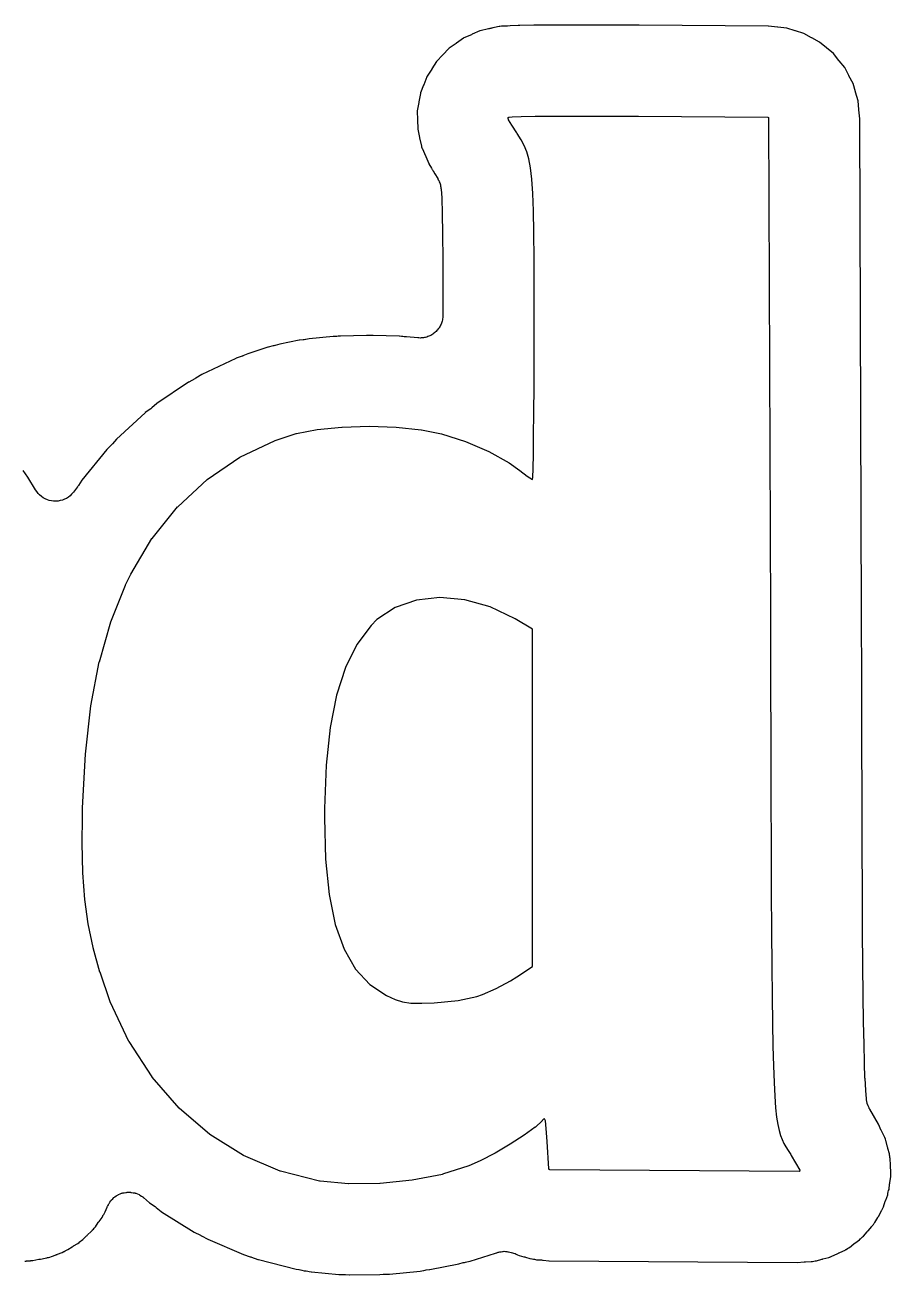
# Model space of a CAD drawing. Extents: x 102 to 177, y -151 to -48.
# Drawn here: x 136.64 to 141.47, y -128.22 to -121.25 of the extents above; entities that cross this region are included whole.
import ezdxf

# ---------------------------------------------------------------- set-up
doc = ezdxf.new("R2010")
doc.units = 0
doc.layers.add('BLACK', color=7, linetype='CONTINUOUS')

msp = doc.modelspace()

# ---------------------------------------------------------------- linework, layer by layer
at = {"layer": 'BLACK', "linetype": 'CONTINUOUS'}
for p, q in [((139.174, -121.28), (139.131, -121.299)), ((139.177, -121.279), (139.174, -121.28)), ((139.174, -121.28), (139.174, -121.28)), ((139.223, -121.269), (139.177, -121.279)), ((139.224, -121.269), (139.223, -121.269)), ((139.223, -121.269), (139.223, -121.269)), ((139.226, -121.268), (139.224, -121.269)), ((139.23, -121.267), (139.226, -121.268)), ((139.235, -121.266), (139.23, -121.267)), ((139.239, -121.265), (139.235, -121.266)), ((139.241, -121.264), (139.239, -121.265)), ((139.242, -121.264), (139.241, -121.264)), ((139.246, -121.263), (139.242, -121.264)), ((139.248, -121.263), (139.246, -121.263)), ((139.272, -121.257), (139.248, -121.263)), ((139.282, -121.256), (139.272, -121.257)), ((139.272, -121.257), (139.272, -121.257)), ((139.284, -121.256), (139.282, -121.256)), ((139.285, -121.256), (139.284, -121.256)), ((139.296, -121.254), (139.285, -121.256)), ((139.298, -121.254), (139.296, -121.254)), ((139.313, -121.254), (139.298, -121.254)), ((139.32, -121.253), (139.313, -121.254)), ((139.327, -121.253), (139.32, -121.253)), ((139.329, -121.253), (139.327, -121.253)), ((139.344, -121.251), (139.329, -121.253)), ((139.388, -121.25), (139.344, -121.251)), ((139.396, -121.249), (139.388, -121.25)), ((139.397, -121.249), (139.396, -121.249)), ((139.396, -121.249), (139.396, -121.249)), ((139.475, -121.248), (139.397, -121.249)), ((139.479, -121.248), (139.475, -121.248)), ((139.582, -121.247), (139.479, -121.248)), ((139.479, -121.248), (139.479, -121.248)), ((139.584, -121.247), (139.582, -121.247)), ((139.585, -121.247), (139.584, -121.247)), ((139.708, -121.247), (139.585, -121.247)), ((139.585, -121.247), (139.585, -121.247)), ((139.71, -121.247), (139.708, -121.247)), ((139.711, -121.247), (139.71, -121.247)), ((139.852, -121.247), (139.711, -121.247)), ((139.711, -121.247), (139.711, -121.247)), ((139.853, -121.247), (139.852, -121.247)), ((139.854, -121.247), (139.853, -121.247)), ((139.853, -121.247), (139.853, -121.247)), ((140.008, -121.248), (139.854, -121.247)), ((140.009, -121.248), (140.008, -121.248)), ((140.008, -121.248), (140.008, -121.248)), ((140.008, -121.248), (140.008, -121.248)), ((140.061, -121.248), (140.009, -121.248)), ((140.062, -121.248), (140.061, -121.248)), ((140.061, -121.248), (140.061, -121.248)), ((140.782, -121.253), (140.062, -121.248)), ((140.784, -121.253), (140.782, -121.253)), ((140.834, -121.259), (140.784, -121.253)), ((140.835, -121.259), (140.834, -121.259)), ((140.836, -121.259), (140.835, -121.259)), ((140.835, -121.259), (140.835, -121.259)), ((140.885, -121.264), (140.836, -121.259)), ((140.932, -121.279), (140.885, -121.264)), ((140.934, -121.28), (140.932, -121.279)), ((140.932, -121.279), (140.932, -121.279)), ((140.932, -121.279), (140.932, -121.279)), ((140.981, -121.294), (140.934, -121.28)), ((141.023, -121.318), (140.981, -121.294)), ((139.042, -121.35), (139.003, -121.377)), ((139.043, -121.35), (139.042, -121.35)), ((139.044, -121.348), (139.043, -121.349)), ((139.043, -121.349), (139.043, -121.35)), ((139.083, -121.32), (139.044, -121.348)), ((139.085, -121.319), (139.083, -121.32)), ((139.083, -121.32), (139.083, -121.32)), ((139.128, -121.301), (139.085, -121.319)), ((139.129, -121.3), (139.128, -121.301)), ((139.13, -121.3), (139.129, -121.3)), ((139.131, -121.299), (139.13, -121.3)), ((141.024, -121.318), (141.023, -121.318)), ((141.025, -121.319), (141.024, -121.318)), ((141.024, -121.318), (141.024, -121.318)), ((141.068, -121.342), (141.025, -121.319)), ((141.106, -121.374), (141.068, -121.342)), ((138.967, -121.415), (138.934, -121.449)), ((138.968, -121.414), (138.967, -121.415)), ((138.967, -121.415), (138.967, -121.415)), ((138.969, -121.413), (138.968, -121.414)), ((139.001, -121.378), (138.969, -121.413)), ((139.003, -121.377), (139.001, -121.378)), ((139.001, -121.378), (139.001, -121.378)), ((141.107, -121.375), (141.106, -121.374)), ((141.106, -121.374), (141.106, -121.374)), ((141.106, -121.374), (141.106, -121.374)), ((141.145, -121.406), (141.107, -121.375)), ((141.176, -121.445), (141.145, -121.406)), ((138.906, -121.494), (138.88, -121.533)), ((138.907, -121.491), (138.906, -121.493)), ((138.906, -121.493), (138.906, -121.493)), ((138.906, -121.493), (138.906, -121.494)), ((138.932, -121.451), (138.907, -121.491)), ((138.934, -121.449), (138.932, -121.451)), ((138.932, -121.451), (138.932, -121.451)), ((141.177, -121.446), (141.176, -121.445)), ((141.176, -121.445), (141.176, -121.445)), ((141.176, -121.445), (141.176, -121.445)), ((141.208, -121.484), (141.177, -121.446)), ((141.231, -121.528), (141.208, -121.484)), ((138.879, -121.536), (138.862, -121.58)), ((138.88, -121.533), (138.879, -121.535)), ((138.879, -121.535), (138.879, -121.536)), ((141.231, -121.53), (141.231, -121.528)), ((141.231, -121.528), (141.231, -121.528)), ((141.231, -121.528), (141.231, -121.528)), ((141.255, -121.573), (141.231, -121.53)), ((141.268, -121.62), (141.255, -121.573)), ((138.843, -121.629), (138.835, -121.676)), ((138.844, -121.626), (138.843, -121.629)), ((138.843, -121.629), (138.843, -121.629)), ((138.861, -121.583), (138.844, -121.626)), ((138.862, -121.582), (138.861, -121.582)), ((138.861, -121.582), (138.861, -121.583)), ((138.862, -121.58), (138.862, -121.582)), ((141.269, -121.622), (141.268, -121.62)), ((141.268, -121.62), (141.268, -121.62)), ((141.268, -121.62), (141.268, -121.62)), ((141.283, -121.669), (141.269, -121.622)), ((138.835, -121.679), (138.826, -121.725)), ((138.835, -121.676), (138.835, -121.678)), ((138.835, -121.678), (138.835, -121.678)), ((138.835, -121.678), (138.835, -121.679)), ((141.287, -121.718), (141.283, -121.669)), ((138.826, -121.725), (138.826, -121.727)), ((138.826, -121.727), (138.826, -121.728)), ((138.826, -121.728), (138.827, -121.775)), ((138.827, -121.775), (138.827, -121.777)), ((138.827, -121.777), (138.827, -121.777)), ((138.827, -121.777), (138.827, -121.778)), ((138.827, -121.778), (138.828, -121.825)), ((139.332, -121.765), (139.333, -121.764)), ((139.332, -121.766), (139.332, -121.765)), ((139.332, -121.765), (139.332, -121.765)), ((139.332, -121.765), (139.332, -121.765)), ((139.332, -121.765), (139.332, -121.765)), ((139.332, -121.767), (139.332, -121.766)), ((139.332, -121.766), (139.332, -121.766)), ((139.332, -121.766), (139.332, -121.766)), ((139.332, -121.766), (139.332, -121.766)), ((139.332, -121.766), (139.332, -121.766)), ((139.332, -121.768), (139.332, -121.767)), ((139.332, -121.767), (139.332, -121.767)), ((139.332, -121.767), (139.332, -121.767)), ((139.332, -121.767), (139.332, -121.767)), ((139.335, -121.774), (139.332, -121.768)), ((139.332, -121.768), (139.332, -121.768)), ((139.332, -121.768), (139.332, -121.768)), ((139.333, -121.764), (139.333, -121.763)), ((139.333, -121.763), (139.333, -121.763)), ((139.333, -121.763), (139.333, -121.763)), ((139.333, -121.763), (139.333, -121.763)), ((139.333, -121.763), (139.334, -121.763)), ((139.333, -121.764), (139.333, -121.764)), ((139.333, -121.764), (139.333, -121.764)), ((139.333, -121.764), (139.333, -121.764)), ((139.334, -121.763), (139.334, -121.762)), ((139.334, -121.762), (139.334, -121.762)), ((139.334, -121.762), (139.334, -121.762)), ((139.334, -121.762), (139.334, -121.762)), ((139.334, -121.762), (139.335, -121.762)), ((139.335, -121.762), (139.335, -121.761)), ((139.335, -121.761), (139.336, -121.761)), ((139.335, -121.762), (139.335, -121.762)), ((139.335, -121.762), (139.335, -121.762)), ((139.335, -121.775), (139.335, -121.774)), ((139.335, -121.774), (139.335, -121.774)), ((139.352, -121.805), (139.335, -121.775)), ((139.335, -121.775), (139.335, -121.775)), ((139.336, -121.761), (139.336, -121.761)), ((139.336, -121.761), (139.336, -121.761)), ((139.336, -121.761), (139.336, -121.761)), ((139.336, -121.761), (139.336, -121.761)), ((139.336, -121.761), (139.337, -121.761)), ((139.337, -121.761), (139.354, -121.759)), ((139.337, -121.761), (139.337, -121.761)), ((139.354, -121.759), (139.404, -121.757)), ((139.354, -121.759), (139.354, -121.759)), ((139.354, -121.759), (139.354, -121.759)), ((139.404, -121.757), (139.483, -121.756)), ((139.404, -121.757), (139.404, -121.757)), ((139.404, -121.757), (139.404, -121.757)), ((139.404, -121.757), (139.404, -121.757)), ((139.483, -121.756), (139.586, -121.755)), ((139.483, -121.756), (139.483, -121.756)), ((139.483, -121.756), (139.483, -121.756)), ((139.586, -121.755), (139.586, -121.755)), ((139.586, -121.755), (139.71, -121.755)), ((139.71, -121.755), (139.71, -121.755)), ((139.71, -121.755), (139.852, -121.755)), ((139.852, -121.755), (139.852, -121.755)), ((139.852, -121.755), (140.006, -121.756)), ((140.006, -121.756), (140.006, -121.756)), ((140.006, -121.756), (140.058, -121.756)), ((140.058, -121.756), (140.058, -121.756)), ((140.058, -121.756), (140.78, -121.761)), ((140.78, -121.761), (140.78, -121.761)), ((140.78, -121.761), (140.78, -121.761)), ((140.78, -121.761), (140.78, -121.761)), ((140.78, -121.761), (140.781, -121.761)), ((140.781, -121.761), (140.781, -121.761)), ((140.781, -121.761), (140.781, -121.761)), ((140.781, -121.761), (140.781, -121.761)), ((140.781, -121.761), (140.781, -121.761)), ((140.781, -121.761), (140.782, -121.761)), ((140.782, -121.761), (140.782, -121.761)), ((140.782, -121.761), (140.782, -121.762)), ((140.782, -121.762), (140.782, -121.762)), ((140.782, -121.762), (140.782, -121.762)), ((140.782, -121.762), (140.783, -121.762)), ((140.783, -121.762), (140.783, -121.762)), ((140.783, -121.762), (140.783, -121.762)), ((140.783, -121.762), (140.783, -121.762)), ((140.783, -121.762), (140.783, -121.763)), ((140.783, -121.763), (140.784, -121.763)), ((140.784, -121.763), (140.784, -121.763)), ((140.784, -121.763), (140.784, -121.763)), ((140.784, -121.763), (140.784, -121.763)), ((140.784, -121.763), (140.784, -121.764)), ((140.784, -121.764), (140.784, -121.764)), ((140.784, -121.764), (140.784, -121.764)), ((140.784, -121.764), (140.784, -121.764)), ((140.784, -121.764), (140.784, -121.765)), ((140.784, -121.765), (140.784, -121.765)), ((140.784, -121.765), (140.784, -121.765)), ((140.784, -121.765), (140.784, -121.765)), ((140.784, -121.765), (140.784, -121.766)), ((140.784, -121.766), (140.794, -124.533)), ((141.287, -121.72), (141.287, -121.718)), ((141.287, -121.718), (141.287, -121.718)), ((141.287, -121.718), (141.287, -121.718)), ((141.293, -121.77), (141.287, -121.72)), ((141.302, -124.531), (141.293, -121.77)), ((138.828, -121.825), (138.828, -121.827)), ((138.828, -121.827), (138.828, -121.828)), ((138.828, -121.828), (138.839, -121.874)), ((139.38, -121.849), (139.352, -121.805)), ((139.352, -121.805), (139.352, -121.805)), ((139.352, -121.805), (139.352, -121.805)), ((139.352, -121.805), (139.352, -121.805)), ((139.382, -121.853), (139.38, -121.849)), ((139.38, -121.849), (139.38, -121.849)), ((139.38, -121.849), (139.38, -121.849)), ((139.38, -121.849), (139.38, -121.849)), ((139.404, -121.887), (139.382, -121.853)), ((138.839, -121.874), (138.839, -121.876)), ((138.839, -121.876), (138.839, -121.876)), ((138.839, -121.876), (138.839, -121.877)), ((138.839, -121.877), (138.849, -121.923)), ((139.421, -121.919), (139.404, -121.887)), ((139.436, -121.954), (139.421, -121.919)), ((138.849, -121.923), (138.85, -121.926)), ((138.85, -121.926), (138.853, -121.936)), ((138.853, -121.936), (138.853, -121.936)), ((138.853, -121.936), (138.854, -121.937)), ((138.854, -121.937), (138.854, -121.937)), ((138.854, -121.937), (138.872, -121.976)), ((138.872, -121.976), (138.873, -121.978)), ((138.873, -121.978), (138.873, -121.98)), ((138.873, -121.98), (138.874, -121.981)), ((138.874, -121.981), (138.89, -122.02)), ((139.448, -121.994), (139.436, -121.954)), ((138.89, -122.02), (138.891, -122.022)), ((138.891, -122.022), (138.905, -122.046)), ((138.905, -122.046), (138.909, -122.052)), ((138.909, -122.052), (138.91, -122.054)), ((138.91, -122.054), (138.914, -122.062)), ((138.914, -122.062), (138.919, -122.069)), ((139.457, -122.044), (139.448, -121.994)), ((139.464, -122.107), (139.457, -122.044)), ((138.919, -122.069), (138.922, -122.076)), ((138.922, -122.076), (138.923, -122.077)), ((138.923, -122.077), (138.94, -122.103)), ((138.94, -122.103), (138.94, -122.105)), ((138.94, -122.105), (138.943, -122.11)), ((138.943, -122.11), (138.946, -122.115)), ((138.946, -122.115), (138.948, -122.121)), ((138.948, -122.121), (138.951, -122.127)), ((138.951, -122.127), (138.953, -122.133)), ((139.47, -122.186), (139.464, -122.107)), ((138.953, -122.133), (138.955, -122.138)), ((138.955, -122.138), (138.956, -122.145)), ((138.956, -122.145), (138.958, -122.151)), ((138.958, -122.151), (138.958, -122.157)), ((138.958, -122.157), (138.959, -122.163)), ((138.959, -122.163), (138.962, -122.21)), ((139.473, -122.284), (139.47, -122.186)), ((138.962, -122.21), (138.962, -122.212)), ((138.962, -122.212), (138.962, -122.213)), ((138.962, -122.213), (138.962, -122.214)), ((138.962, -122.214), (138.965, -122.297)), ((138.965, -122.297), (138.965, -122.299)), ((138.965, -122.299), (138.965, -122.299)), ((138.965, -122.299), (138.965, -122.299)), ((138.965, -122.299), (138.967, -122.411)), ((139.475, -122.405), (139.473, -122.284)), ((139.477, -122.552), (139.475, -122.405)), ((139.475, -122.405), (139.475, -122.405)), ((138.967, -122.411), (138.967, -122.413)), ((138.967, -122.413), (138.967, -122.413)), ((138.967, -122.413), (138.969, -122.555)), ((138.969, -122.555), (138.969, -122.556)), ((138.969, -122.556), (138.969, -122.556)), ((138.969, -122.556), (138.969, -122.73)), ((139.477, -122.729), (139.477, -122.552)), ((139.477, -122.552), (139.477, -122.552)), ((138.969, -122.73), (138.969, -122.73)), ((138.969, -122.73), (138.969, -122.73)), ((138.969, -122.73), (138.969, -122.866)), ((139.477, -122.939), (139.477, -122.729)), ((139.477, -122.729), (139.477, -122.729)), ((138.965, -122.898), (138.963, -122.904)), ((138.966, -122.892), (138.965, -122.898)), ((138.967, -122.886), (138.966, -122.892)), ((138.969, -122.879), (138.967, -122.886)), ((138.969, -122.866), (138.969, -122.867)), ((138.969, -122.867), (138.969, -122.873)), ((138.969, -122.873), (138.969, -122.879)), ((138.917, -122.968), (138.912, -122.972)), ((138.922, -122.964), (138.917, -122.968)), ((138.926, -122.96), (138.922, -122.964)), ((138.931, -122.956), (138.926, -122.96)), ((138.935, -122.951), (138.931, -122.956)), ((138.94, -122.947), (138.935, -122.951)), ((138.943, -122.942), (138.94, -122.947)), ((138.947, -122.937), (138.943, -122.942)), ((138.95, -122.932), (138.947, -122.937)), ((138.954, -122.926), (138.95, -122.932)), ((138.956, -122.921), (138.954, -122.926)), ((138.959, -122.916), (138.956, -122.921)), ((138.961, -122.909), (138.959, -122.916)), ((138.963, -122.904), (138.961, -122.909)), ((139.477, -123.103), (139.477, -122.939)), ((139.477, -122.939), (139.477, -122.939)), ((138.022, -123.037), (137.995, -123.043)), ((138.026, -123.036), (138.022, -123.037)), ((138.031, -123.035), (138.026, -123.036)), ((138.033, -123.035), (138.031, -123.035)), ((138.059, -123.027), (138.033, -123.035)), ((138.168, -123.005), (138.059, -123.027)), ((138.17, -123.005), (138.168, -123.005)), ((138.19, -123.003), (138.17, -123.005)), ((138.196, -123.002), (138.19, -123.003)), ((138.203, -123.001), (138.196, -123.002)), ((138.204, -123.001), (138.203, -123.001)), ((138.224, -122.997), (138.204, -123.001)), ((138.357, -122.984), (138.224, -122.997)), ((138.359, -122.984), (138.357, -122.984)), ((138.369, -122.984), (138.359, -122.984)), ((138.377, -122.984), (138.369, -122.984)), ((138.385, -122.983), (138.377, -122.984)), ((138.387, -122.983), (138.385, -122.983)), ((138.398, -122.982), (138.387, -122.983)), ((138.542, -122.978), (138.398, -122.982)), ((138.544, -122.978), (138.542, -122.978)), ((138.553, -122.978), (138.544, -122.978)), ((138.561, -122.978), (138.553, -122.978)), ((138.57, -122.979), (138.561, -122.978)), ((138.571, -122.979), (138.57, -122.979)), ((138.58, -122.978), (138.571, -122.979)), ((138.725, -122.983), (138.58, -122.978)), ((138.726, -122.983), (138.725, -122.983)), ((138.737, -122.984), (138.726, -122.983)), ((138.745, -122.985), (138.737, -122.984)), ((138.753, -122.986), (138.745, -122.985)), ((138.755, -122.986), (138.753, -122.986)), ((138.766, -122.986), (138.755, -122.986)), ((138.829, -122.992), (138.766, -122.986)), ((138.835, -122.992), (138.829, -122.992)), ((138.841, -122.993), (138.835, -122.992)), ((138.848, -122.992), (138.841, -122.993)), ((138.854, -122.992), (138.848, -122.992)), ((138.86, -122.991), (138.854, -122.992)), ((138.866, -122.99), (138.86, -122.991)), ((138.872, -122.989), (138.866, -122.99)), ((138.879, -122.987), (138.872, -122.989)), ((138.884, -122.985), (138.879, -122.987)), ((138.89, -122.983), (138.884, -122.985)), ((138.896, -122.98), (138.89, -122.983)), ((138.902, -122.978), (138.896, -122.98)), ((138.907, -122.975), (138.902, -122.978)), ((138.912, -122.972), (138.907, -122.975)), ((137.815, -123.106), (137.625, -123.196)), ((137.817, -123.105), (137.815, -123.106)), ((137.845, -123.096), (137.817, -123.105)), ((137.849, -123.094), (137.845, -123.096)), ((137.853, -123.093), (137.849, -123.094)), ((137.854, -123.092), (137.853, -123.093)), ((137.882, -123.08), (137.854, -123.092)), ((137.993, -123.044), (137.882, -123.08)), ((137.995, -123.043), (137.993, -123.044)), ((139.477, -123.263), (139.477, -123.103)), ((139.477, -123.103), (139.477, -123.103)), ((137.55, -123.238), (137.374, -123.358)), ((137.552, -123.238), (137.55, -123.238)), ((137.586, -123.22), (137.552, -123.238)), ((137.588, -123.218), (137.586, -123.22)), ((137.59, -123.217), (137.588, -123.218)), ((137.592, -123.216), (137.59, -123.217)), ((137.625, -123.196), (137.592, -123.216)), ((139.476, -123.409), (139.477, -123.263)), ((139.477, -123.263), (139.477, -123.263)), ((137.342, -123.385), (137.34, -123.387)), ((137.344, -123.383), (137.342, -123.385)), ((137.346, -123.382), (137.344, -123.383)), ((137.374, -123.358), (137.346, -123.382)), ((137.309, -123.41), (137.15, -123.556)), ((137.31, -123.408), (137.309, -123.41)), ((137.34, -123.387), (137.31, -123.408)), ((139.474, -123.536), (139.476, -123.409)), ((139.476, -123.409), (139.476, -123.409)), ((138.034, -123.565), (138.151, -123.526)), ((138.151, -123.526), (138.151, -123.526)), ((138.151, -123.526), (138.151, -123.526)), ((138.151, -123.526), (138.152, -123.526)), ((138.152, -123.526), (138.267, -123.503)), ((138.267, -123.503), (138.267, -123.503)), ((138.267, -123.503), (138.267, -123.503)), ((138.267, -123.503), (138.268, -123.503)), ((138.268, -123.503), (138.406, -123.49)), ((138.406, -123.49), (138.406, -123.49)), ((138.406, -123.49), (138.407, -123.49)), ((138.407, -123.49), (138.557, -123.485)), ((138.407, -123.49), (138.407, -123.49)), ((138.557, -123.485), (138.558, -123.485)), ((138.558, -123.485), (138.558, -123.486)), ((138.558, -123.486), (138.558, -123.485)), ((138.558, -123.485), (138.709, -123.49)), ((138.709, -123.49), (138.709, -123.49)), ((138.709, -123.49), (138.709, -123.49)), ((138.709, -123.49), (138.709, -123.49)), ((138.709, -123.49), (138.848, -123.504)), ((138.848, -123.504), (138.848, -123.504)), ((138.848, -123.504), (138.849, -123.505)), ((138.849, -123.505), (138.849, -123.505)), ((138.849, -123.505), (138.961, -123.527)), ((137.121, -123.589), (137.096, -123.614)), ((137.123, -123.586), (137.121, -123.589)), ((137.125, -123.584), (137.123, -123.586)), ((137.127, -123.583), (137.125, -123.584)), ((137.15, -123.556), (137.127, -123.583)), ((137.837, -123.658), (138.033, -123.565)), ((138.033, -123.565), (138.033, -123.565)), ((138.033, -123.565), (138.033, -123.565)), ((138.033, -123.565), (138.034, -123.565)), ((138.961, -123.527), (138.961, -123.527)), ((138.961, -123.527), (138.961, -123.527)), ((138.961, -123.527), (138.961, -123.527)), ((138.961, -123.527), (139.094, -123.57)), ((139.094, -123.57), (139.094, -123.57)), ((139.094, -123.57), (139.095, -123.57)), ((139.095, -123.57), (139.095, -123.57)), ((139.095, -123.57), (139.224, -123.626)), ((139.473, -123.641), (139.474, -123.536)), ((139.474, -123.536), (139.474, -123.536)), ((137.095, -123.615), (136.956, -123.786)), ((137.096, -123.614), (137.095, -123.615)), ((137.655, -123.782), (137.836, -123.658)), ((137.836, -123.658), (137.836, -123.658)), ((137.836, -123.658), (137.837, -123.658)), ((137.837, -123.658), (137.837, -123.658)), ((139.224, -123.626), (139.224, -123.626)), ((139.224, -123.626), (139.224, -123.626)), ((139.224, -123.626), (139.224, -123.626)), ((139.224, -123.626), (139.337, -123.689)), ((139.471, -123.721), (139.473, -123.641)), ((139.473, -123.641), (139.473, -123.641)), ((136.656, -123.768), (136.63, -123.731)), ((139.337, -123.689), (139.337, -123.689)), ((139.337, -123.689), (139.338, -123.689)), ((139.338, -123.689), (139.338, -123.689)), ((139.338, -123.689), (139.398, -123.731)), ((139.398, -123.731), (139.398, -123.731)), ((139.398, -123.731), (139.398, -123.731)), ((139.398, -123.731), (139.398, -123.731)), ((139.398, -123.731), (139.439, -123.763)), ((139.469, -123.771), (139.471, -123.721)), ((136.698, -123.84), (136.656, -123.768)), ((136.956, -123.786), (136.937, -123.816)), ((137.491, -123.934), (137.654, -123.782)), ((137.654, -123.782), (137.654, -123.782)), ((137.654, -123.782), (137.655, -123.782)), ((137.655, -123.782), (137.655, -123.782)), ((139.439, -123.763), (139.468, -123.782)), ((139.468, -123.782), (139.469, -123.771)), ((139.468, -123.782), (139.468, -123.782)), ((136.705, -123.849), (136.698, -123.84)), ((136.698, -123.84), (136.698, -123.84)), ((136.698, -123.84), (136.698, -123.84)), ((136.698, -123.84), (136.698, -123.84)), ((136.712, -123.86), (136.705, -123.849)), ((136.713, -123.86), (136.712, -123.86)), ((136.721, -123.868), (136.713, -123.86)), ((136.713, -123.86), (136.713, -123.86)), ((136.731, -123.877), (136.721, -123.868)), ((136.891, -123.872), (136.881, -123.88)), ((136.899, -123.864), (136.891, -123.872)), ((136.891, -123.872), (136.891, -123.872)), ((136.891, -123.872), (136.891, -123.872)), ((136.908, -123.854), (136.899, -123.864)), ((136.909, -123.853), (136.908, -123.854)), ((136.932, -123.822), (136.909, -123.853)), ((136.934, -123.82), (136.932, -123.822)), ((136.936, -123.817), (136.934, -123.82)), ((136.937, -123.816), (136.936, -123.817)), ((136.741, -123.884), (136.731, -123.877)), ((136.731, -123.877), (136.731, -123.877)), ((136.731, -123.877), (136.731, -123.877)), ((136.752, -123.89), (136.741, -123.884)), ((136.764, -123.895), (136.752, -123.89)), ((136.752, -123.89), (136.752, -123.89)), ((136.752, -123.89), (136.752, -123.89)), ((136.775, -123.899), (136.764, -123.895)), ((136.787, -123.901), (136.775, -123.899)), ((136.775, -123.899), (136.775, -123.899)), ((136.775, -123.899), (136.775, -123.899)), ((136.799, -123.903), (136.787, -123.901)), ((136.812, -123.903), (136.799, -123.903)), ((136.799, -123.903), (136.799, -123.903)), ((136.799, -123.903), (136.799, -123.903)), ((136.824, -123.902), (136.812, -123.903)), ((136.836, -123.899), (136.824, -123.902)), ((136.824, -123.902), (136.824, -123.902)), ((136.824, -123.902), (136.824, -123.902)), ((136.848, -123.897), (136.836, -123.899)), ((136.859, -123.892), (136.848, -123.897)), ((136.848, -123.897), (136.848, -123.897)), ((136.848, -123.897), (136.848, -123.897)), ((136.871, -123.887), (136.859, -123.892)), ((136.881, -123.88), (136.871, -123.887)), ((136.871, -123.887), (136.871, -123.887)), ((136.871, -123.887), (136.871, -123.887)), ((137.348, -124.11), (137.49, -123.934)), ((137.49, -123.934), (137.49, -123.934)), ((137.49, -123.934), (137.49, -123.934)), ((137.49, -123.934), (137.491, -123.934)), ((137.229, -124.309), (137.347, -124.111)), ((137.347, -124.111), (137.347, -124.111)), ((137.347, -124.111), (137.348, -124.111)), ((137.348, -124.111), (137.348, -124.11)), ((137.2, -124.37), (137.229, -124.31)), ((137.229, -124.31), (137.229, -124.309)), ((137.229, -124.309), (137.229, -124.309)), ((137.229, -124.31), (137.229, -124.31)), ((137.118, -124.576), (137.2, -124.371)), ((137.2, -124.371), (137.2, -124.37)), ((137.2, -124.371), (137.2, -124.371)), ((137.2, -124.371), (137.2, -124.371)), ((138.702, -124.495), (138.6, -124.563)), ((138.821, -124.454), (138.702, -124.495)), ((138.952, -124.44), (138.821, -124.454)), ((139.091, -124.452), (138.952, -124.44)), ((139.232, -124.492), (139.091, -124.452)), ((139.371, -124.559), (139.232, -124.492)), ((138.6, -124.563), (138.568, -124.595)), ((139.468, -124.617), (139.371, -124.559)), ((140.794, -124.533), (140.795, -124.908)), ((141.303, -124.906), (141.302, -124.531)), ((141.302, -124.531), (141.302, -124.531)), ((137.054, -124.799), (137.118, -124.576)), ((137.118, -124.576), (137.118, -124.576)), ((137.118, -124.576), (137.118, -124.576)), ((137.118, -124.576), (137.118, -124.576)), ((138.568, -124.595), (138.489, -124.701)), ((139.468, -126.498), (139.468, -124.617)), ((138.489, -124.701), (138.425, -124.83)), ((137.006, -125.043), (137.053, -124.799)), ((137.053, -124.799), (137.053, -124.799)), ((137.053, -124.799), (137.054, -124.799)), ((137.054, -124.799), (137.054, -124.799)), ((138.425, -124.83), (138.375, -124.984)), ((140.795, -124.908), (140.796, -125.248)), ((141.304, -125.247), (141.303, -124.906)), ((141.303, -124.906), (141.303, -124.906)), ((138.375, -124.984), (138.34, -125.165)), ((136.976, -125.313), (137.006, -125.044)), ((137.006, -125.044), (137.006, -125.043)), ((137.006, -125.044), (137.006, -125.044)), ((137.006, -125.044), (137.006, -125.044)), ((138.34, -125.165), (138.318, -125.375)), ((140.796, -125.248), (140.797, -125.556)), ((141.305, -125.554), (141.304, -125.247)), ((141.304, -125.247), (141.304, -125.247)), ((136.96, -125.612), (136.976, -125.313)), ((136.976, -125.313), (136.976, -125.313)), ((136.976, -125.313), (136.976, -125.313)), ((136.976, -125.313), (136.976, -125.313)), ((138.318, -125.375), (138.309, -125.617)), ((136.96, -125.669), (136.96, -125.612)), ((136.96, -125.612), (136.96, -125.612)), ((136.96, -125.612), (136.96, -125.612)), ((136.96, -125.612), (136.96, -125.612)), ((138.309, -125.617), (138.308, -125.669)), ((140.797, -125.556), (140.798, -125.833)), ((141.306, -125.831), (141.305, -125.554)), ((141.305, -125.554), (141.305, -125.554)), ((136.958, -125.806), (136.96, -125.669)), ((136.96, -125.669), (136.96, -125.669)), ((138.308, -125.669), (138.315, -125.899)), ((136.958, -125.807), (136.958, -125.806)), ((136.962, -125.975), (136.958, -125.807)), ((136.958, -125.807), (136.958, -125.807)), ((136.958, -125.807), (136.958, -125.807)), ((140.798, -125.833), (140.799, -126.081)), ((141.307, -126.078), (141.306, -125.831)), ((141.306, -125.831), (141.306, -125.831)), ((138.315, -125.899), (138.335, -126.096)), ((136.973, -126.123), (136.962, -125.975)), ((136.962, -125.975), (136.962, -125.975)), ((136.962, -125.975), (136.962, -125.975)), ((136.962, -125.975), (136.962, -125.975)), ((138.335, -126.096), (138.369, -126.263)), ((140.799, -126.081), (140.8, -126.301)), ((141.308, -126.298), (141.307, -126.078)), ((141.307, -126.078), (141.307, -126.078)), ((141.307, -126.078), (141.307, -126.078)), ((136.992, -126.259), (136.973, -126.123)), ((136.973, -126.123), (136.973, -126.123)), ((136.973, -126.123), (136.973, -126.123)), ((136.973, -126.123), (136.973, -126.123)), ((136.992, -126.26), (136.992, -126.259)), ((137.02, -126.392), (136.992, -126.26)), ((136.992, -126.26), (136.992, -126.26)), ((136.992, -126.26), (136.992, -126.26)), ((138.369, -126.263), (138.418, -126.401)), ((140.8, -126.301), (140.801, -126.496)), ((141.309, -126.491), (141.308, -126.298)), ((141.308, -126.298), (141.308, -126.298)), ((141.308, -126.298), (141.308, -126.298)), ((137.02, -126.393), (137.02, -126.392)), ((137.057, -126.53), (137.02, -126.393)), ((137.02, -126.393), (137.02, -126.393)), ((137.02, -126.393), (137.02, -126.393)), ((138.418, -126.401), (138.482, -126.512)), ((138.482, -126.512), (138.562, -126.598)), ((139.38, -126.556), (139.468, -126.498)), ((140.801, -126.496), (140.801, -126.496)), ((140.801, -126.496), (140.803, -126.666)), ((141.311, -126.66), (141.309, -126.491)), ((141.309, -126.491), (141.309, -126.491)), ((141.309, -126.491), (141.309, -126.491)), ((137.058, -126.53), (137.057, -126.53)), ((137.057, -126.53), (137.057, -126.53)), ((137.115, -126.694), (137.058, -126.53)), ((137.058, -126.53), (137.058, -126.53)), ((139.266, -126.62), (139.345, -126.577)), ((139.345, -126.577), (139.38, -126.556)), ((138.562, -126.598), (138.654, -126.659)), ((138.654, -126.659), (138.702, -126.682)), ((139.157, -126.665), (139.19, -126.654)), ((139.19, -126.654), (139.266, -126.62)), ((141.313, -126.806), (141.311, -126.66)), ((141.311, -126.66), (141.311, -126.66)), ((141.311, -126.66), (141.311, -126.66)), ((137.219, -126.915), (137.115, -126.694)), ((137.115, -126.694), (137.115, -126.694)), ((137.115, -126.694), (137.115, -126.694)), ((137.115, -126.694), (137.115, -126.694)), ((138.702, -126.682), (138.743, -126.695)), ((138.743, -126.695), (138.789, -126.702)), ((138.789, -126.702), (138.852, -126.702)), ((138.852, -126.702), (138.92, -126.7)), ((138.92, -126.7), (139.053, -126.688)), ((139.053, -126.688), (139.157, -126.665)), ((140.803, -126.666), (140.803, -126.666)), ((140.803, -126.666), (140.805, -126.814)), ((140.805, -126.814), (140.808, -126.942)), ((141.316, -126.93), (141.313, -126.806)), ((141.313, -126.806), (141.313, -126.806)), ((141.313, -126.806), (141.313, -126.806)), ((137.22, -126.915), (137.219, -126.915)), ((137.22, -126.916), (137.22, -126.915)), ((137.348, -127.113), (137.22, -126.916)), ((137.22, -126.916), (137.22, -126.916)), ((141.316, -126.931), (141.316, -126.93)), ((141.316, -126.93), (141.316, -126.93)), ((141.318, -127.035), (141.316, -126.931)), ((140.808, -126.942), (140.811, -127.051)), ((140.811, -127.051), (140.814, -127.144)), ((141.318, -127.036), (141.318, -127.035)), ((141.318, -127.035), (141.318, -127.035)), ((141.321, -127.12), (141.318, -127.036)), ((137.348, -127.114), (137.348, -127.113)), ((137.349, -127.114), (137.348, -127.114)), ((137.499, -127.287), (137.349, -127.114)), ((137.349, -127.114), (137.349, -127.114)), ((140.814, -127.144), (140.818, -127.221)), ((141.322, -127.122), (141.321, -127.12)), ((141.321, -127.12), (141.321, -127.12)), ((141.321, -127.12), (141.321, -127.12)), ((141.325, -127.187), (141.322, -127.122)), ((141.325, -127.188), (141.325, -127.187)), ((141.325, -127.19), (141.325, -127.188)), ((141.325, -127.188), (141.325, -127.188)), ((141.329, -127.235), (141.325, -127.19)), ((137.669, -127.434), (137.499, -127.287)), ((137.499, -127.287), (137.499, -127.287)), ((137.499, -127.287), (137.499, -127.287)), ((137.499, -127.287), (137.499, -127.287)), ((140.818, -127.221), (140.823, -127.285)), ((140.823, -127.285), (140.828, -127.337)), ((141.329, -127.238), (141.329, -127.235)), ((141.329, -127.242), (141.329, -127.238)), ((141.331, -127.251), (141.329, -127.242)), ((141.333, -127.259), (141.331, -127.251)), ((141.334, -127.263), (141.333, -127.259)), ((141.335, -127.266), (141.334, -127.263)), ((141.338, -127.274), (141.335, -127.266)), ((141.342, -127.282), (141.338, -127.274)), ((141.344, -127.285), (141.342, -127.282)), ((141.345, -127.289), (141.344, -127.285)), ((141.346, -127.29), (141.345, -127.289)), ((141.347, -127.292), (141.346, -127.29)), ((139.522, -127.358), (139.484, -127.393)), ((139.53, -127.349), (139.522, -127.357)), ((139.522, -127.357), (139.522, -127.357)), ((139.522, -127.357), (139.522, -127.357)), ((139.522, -127.357), (139.522, -127.358)), ((139.535, -127.347), (139.53, -127.349)), ((139.54, -127.359), (139.535, -127.347)), ((139.545, -127.401), (139.54, -127.359)), ((140.828, -127.337), (140.835, -127.379)), ((141.348, -127.294), (141.347, -127.292)), ((141.396, -127.376), (141.348, -127.294)), ((141.348, -127.294), (141.348, -127.294)), ((141.348, -127.294), (141.348, -127.294)), ((139.483, -127.393), (139.421, -127.439)), ((139.484, -127.393), (139.483, -127.393)), ((139.484, -127.393), (139.484, -127.393)), ((139.484, -127.393), (139.484, -127.393)), ((139.55, -127.474), (139.545, -127.401)), ((140.835, -127.379), (140.842, -127.413)), ((140.842, -127.413), (140.85, -127.44)), ((141.397, -127.377), (141.396, -127.376)), ((141.412, -127.412), (141.397, -127.377)), ((141.414, -127.414), (141.412, -127.412)), ((141.415, -127.417), (141.414, -127.414)), ((141.415, -127.418), (141.415, -127.417)), ((141.43, -127.447), (141.415, -127.418)), ((137.67, -127.434), (137.669, -127.434)), ((137.858, -127.552), (137.67, -127.434)), ((137.67, -127.434), (137.67, -127.434)), ((137.67, -127.434), (137.67, -127.434)), ((139.343, -127.489), (139.259, -127.538)), ((139.421, -127.439), (139.343, -127.489)), ((139.343, -127.489), (139.343, -127.489)), ((139.343, -127.489), (139.343, -127.489)), ((139.343, -127.489), (139.343, -127.489)), ((139.421, -127.439), (139.421, -127.439)), ((139.421, -127.439), (139.421, -127.439)), ((139.421, -127.439), (139.421, -127.439)), ((139.559, -127.626), (139.55, -127.474)), ((140.85, -127.44), (140.859, -127.463)), ((140.859, -127.463), (140.869, -127.484)), ((140.869, -127.484), (140.88, -127.503)), ((141.432, -127.452), (141.43, -127.447)), ((141.435, -127.46), (141.432, -127.452)), ((141.437, -127.467), (141.435, -127.46)), ((141.438, -127.469), (141.437, -127.467)), ((141.44, -127.474), (141.438, -127.469)), ((141.447, -127.505), (141.44, -127.474)), ((138.062, -127.639), (137.858, -127.552)), ((137.858, -127.552), (137.858, -127.552)), ((137.858, -127.552), (137.858, -127.552)), ((137.858, -127.552), (137.858, -127.552)), ((139.259, -127.538), (139.177, -127.581)), ((139.259, -127.538), (139.259, -127.538)), ((139.259, -127.538), (139.259, -127.538)), ((139.259, -127.538), (139.259, -127.538)), ((140.88, -127.503), (140.893, -127.523)), ((140.893, -127.523), (140.893, -127.523)), ((140.893, -127.523), (140.907, -127.546)), ((140.907, -127.546), (140.907, -127.546)), ((140.907, -127.546), (140.907, -127.546)), ((140.907, -127.546), (140.907, -127.546)), ((140.907, -127.546), (140.91, -127.551)), ((140.91, -127.551), (140.91, -127.551)), ((140.91, -127.551), (140.91, -127.551)), ((140.91, -127.551), (140.958, -127.633)), ((141.448, -127.508), (141.447, -127.505)), ((141.448, -127.51), (141.448, -127.508)), ((141.449, -127.512), (141.448, -127.51)), ((141.458, -127.543), (141.449, -127.512)), ((141.458, -127.549), (141.458, -127.543)), ((141.46, -127.556), (141.458, -127.549)), ((141.46, -127.564), (141.46, -127.556)), ((141.461, -127.566), (141.46, -127.564)), ((141.462, -127.571), (141.461, -127.566)), ((138.063, -127.639), (138.062, -127.639)), ((138.281, -127.694), (138.063, -127.639)), ((138.063, -127.639), (138.063, -127.639)), ((138.063, -127.639), (138.063, -127.639)), ((139.114, -127.61), (138.966, -127.656)), ((139.177, -127.581), (139.114, -127.61)), ((139.114, -127.61), (139.114, -127.61)), ((139.114, -127.61), (139.114, -127.61)), ((139.114, -127.61), (139.114, -127.61)), ((139.177, -127.581), (139.177, -127.581)), ((139.177, -127.581), (139.177, -127.581)), ((139.177, -127.581), (139.177, -127.581)), ((139.559, -127.627), (139.559, -127.626)), ((139.559, -127.628), (139.559, -127.627)), ((139.559, -127.627), (139.559, -127.627)), ((139.559, -127.627), (139.559, -127.627)), ((139.559, -127.627), (139.559, -127.627)), ((139.559, -127.627), (139.559, -127.627)), ((139.56, -127.628), (139.559, -127.628)), ((139.559, -127.628), (139.559, -127.628)), ((139.559, -127.628), (139.559, -127.628)), ((139.56, -127.629), (139.56, -127.628)), ((139.56, -127.63), (139.56, -127.629)), ((139.56, -127.629), (139.56, -127.629)), ((139.56, -127.629), (139.56, -127.629)), ((139.56, -127.629), (139.56, -127.629)), ((139.56, -127.629), (139.56, -127.629)), ((139.561, -127.63), (139.56, -127.63)), ((139.562, -127.63), (139.561, -127.63)), ((139.561, -127.63), (139.561, -127.63)), ((139.561, -127.63), (139.561, -127.63)), ((139.561, -127.63), (139.561, -127.63)), ((139.561, -127.63), (139.561, -127.63)), ((139.562, -127.631), (139.562, -127.63)), ((139.563, -127.631), (139.562, -127.631)), ((139.562, -127.631), (139.562, -127.631)), ((139.562, -127.631), (139.562, -127.631)), ((139.564, -127.631), (139.563, -127.631)), ((139.563, -127.631), (139.563, -127.631)), ((139.563, -127.631), (139.563, -127.631)), ((139.563, -127.631), (139.563, -127.631)), ((140.954, -127.64), (139.564, -127.631)), ((139.564, -127.631), (139.564, -127.631)), ((139.564, -127.631), (139.564, -127.631)), ((140.957, -127.639), (140.956, -127.64)), ((140.958, -127.638), (140.957, -127.639)), ((140.957, -127.639), (140.957, -127.639)), ((140.957, -127.639), (140.957, -127.639)), ((140.957, -127.639), (140.957, -127.639)), ((140.957, -127.639), (140.957, -127.639)), ((140.958, -127.633), (140.958, -127.633)), ((140.958, -127.633), (140.958, -127.633)), ((140.958, -127.633), (140.958, -127.634)), ((140.958, -127.634), (140.958, -127.634)), ((140.958, -127.634), (140.958, -127.634)), ((140.958, -127.634), (140.958, -127.634)), ((140.958, -127.634), (140.959, -127.635)), ((140.959, -127.636), (140.958, -127.637)), ((140.958, -127.637), (140.958, -127.637)), ((140.958, -127.637), (140.958, -127.637)), ((140.958, -127.637), (140.958, -127.637)), ((140.958, -127.637), (140.958, -127.638)), ((140.958, -127.638), (140.958, -127.638)), ((140.958, -127.638), (140.958, -127.638)), ((140.958, -127.638), (140.958, -127.638)), ((140.958, -127.638), (140.958, -127.638)), ((140.958, -127.638), (140.958, -127.638)), ((140.959, -127.635), (140.959, -127.635)), ((140.959, -127.635), (140.959, -127.635)), ((140.959, -127.635), (140.959, -127.635)), ((140.959, -127.635), (140.959, -127.636)), ((140.959, -127.636), (140.959, -127.636)), ((140.959, -127.636), (140.959, -127.636)), ((140.959, -127.636), (140.959, -127.636)), ((140.959, -127.636), (140.959, -127.636)), ((141.463, -127.603), (141.462, -127.571)), ((141.463, -127.606), (141.463, -127.603)), ((141.463, -127.609), (141.463, -127.606)), ((141.463, -127.611), (141.463, -127.609)), ((141.466, -127.643), (141.463, -127.611)), ((138.284, -127.694), (138.281, -127.694)), ((138.281, -127.694), (138.281, -127.694)), ((138.281, -127.694), (138.281, -127.694)), ((138.281, -127.694), (138.281, -127.694)), ((138.443, -127.71), (138.284, -127.694)), ((138.284, -127.694), (138.284, -127.694)), ((138.284, -127.694), (138.284, -127.694)), ((138.284, -127.694), (138.284, -127.694)), ((138.618, -127.708), (138.444, -127.71)), ((138.619, -127.708), (138.618, -127.708)), ((138.618, -127.708), (138.618, -127.708)), ((138.797, -127.69), (138.619, -127.708)), ((138.619, -127.708), (138.619, -127.708)), ((138.966, -127.657), (138.797, -127.689)), ((138.797, -127.689), (138.797, -127.689)), ((138.797, -127.689), (138.797, -127.69)), ((138.797, -127.69), (138.797, -127.69)), ((138.966, -127.656), (138.966, -127.656)), ((138.966, -127.656), (138.966, -127.656)), ((138.966, -127.656), (138.966, -127.657)), ((140.955, -127.64), (140.954, -127.64)), ((140.954, -127.64), (140.954, -127.64)), ((140.954, -127.64), (140.954, -127.64)), ((140.954, -127.64), (140.954, -127.64)), ((140.956, -127.64), (140.955, -127.64)), ((140.955, -127.64), (140.955, -127.64)), ((140.955, -127.64), (140.955, -127.64)), ((140.955, -127.64), (140.955, -127.64)), ((140.956, -127.64), (140.956, -127.64)), ((140.956, -127.64), (140.956, -127.64)), ((140.956, -127.64), (140.956, -127.64)), ((140.956, -127.64), (140.956, -127.64)), ((141.458, -127.71), (141.459, -127.708)), ((141.459, -127.703), (141.465, -127.671)), ((141.459, -127.706), (141.459, -127.703)), ((141.459, -127.708), (141.459, -127.706)), ((141.465, -127.648), (141.466, -127.643)), ((141.465, -127.656), (141.465, -127.648)), ((141.465, -127.664), (141.465, -127.656)), ((141.465, -127.666), (141.465, -127.664)), ((141.465, -127.671), (141.465, -127.666)), ((137.14, -127.782), (137.148, -127.777)), ((137.148, -127.777), (137.155, -127.772)), ((137.155, -127.772), (137.158, -127.771)), ((137.158, -127.771), (137.161, -127.769)), ((137.161, -127.769), (137.17, -127.766)), ((137.17, -127.766), (137.178, -127.762)), ((137.178, -127.762), (137.181, -127.761)), ((137.181, -127.761), (137.184, -127.76)), ((137.184, -127.76), (137.193, -127.759)), ((137.193, -127.759), (137.202, -127.757)), ((137.202, -127.757), (137.205, -127.757)), ((137.205, -127.757), (137.209, -127.756)), ((137.209, -127.756), (137.218, -127.756)), ((137.218, -127.756), (137.227, -127.756)), ((137.227, -127.756), (137.23, -127.757)), ((137.23, -127.757), (137.233, -127.757)), ((137.233, -127.757), (137.242, -127.759)), ((137.242, -127.759), (137.251, -127.76)), ((137.251, -127.76), (137.254, -127.761)), ((137.254, -127.761), (137.258, -127.762)), ((137.258, -127.762), (137.266, -127.766)), ((137.266, -127.766), (137.275, -127.769)), ((137.275, -127.769), (137.277, -127.771)), ((137.277, -127.771), (137.28, -127.772)), ((137.28, -127.772), (137.288, -127.778)), ((137.288, -127.778), (137.296, -127.782)), ((138.444, -127.71), (138.443, -127.71)), ((138.443, -127.71), (138.443, -127.71)), ((138.443, -127.71), (138.443, -127.71)), ((141.437, -127.8), (141.448, -127.77)), ((141.448, -127.77), (141.449, -127.764)), ((141.449, -127.763), (141.451, -127.755)), ((141.449, -127.764), (141.449, -127.763)), ((141.451, -127.755), (141.453, -127.747)), ((141.453, -127.747), (141.455, -127.742)), ((141.455, -127.742), (141.458, -127.71)), ((137.087, -127.865), (137.098, -127.84)), ((137.098, -127.838), (137.1, -127.835)), ((137.098, -127.84), (137.098, -127.838)), ((137.1, -127.835), (137.101, -127.832)), ((137.101, -127.832), (137.104, -127.827)), ((137.104, -127.827), (137.105, -127.825)), ((137.105, -127.825), (137.106, -127.822)), ((137.106, -127.822), (137.108, -127.819)), ((137.108, -127.819), (137.113, -127.812)), ((137.113, -127.812), (137.118, -127.804)), ((137.118, -127.804), (137.12, -127.802)), ((137.12, -127.802), (137.122, -127.799)), ((137.122, -127.799), (137.129, -127.793)), ((137.129, -127.793), (137.135, -127.786)), ((137.135, -127.786), (137.138, -127.784)), ((137.138, -127.784), (137.14, -127.782)), ((137.296, -127.782), (137.298, -127.785)), ((137.298, -127.785), (137.3, -127.786)), ((137.3, -127.786), (137.333, -127.815)), ((137.333, -127.815), (137.364, -127.836)), ((137.364, -127.836), (137.366, -127.837)), ((137.366, -127.837), (137.368, -127.839)), ((137.368, -127.839), (137.37, -127.841)), ((137.37, -127.841), (137.399, -127.864)), ((141.419, -127.849), (141.422, -127.842)), ((141.422, -127.842), (141.425, -127.837)), ((141.425, -127.837), (141.434, -127.807)), ((141.434, -127.807), (141.435, -127.805)), ((141.435, -127.805), (141.436, -127.803)), ((141.436, -127.803), (141.437, -127.8)), ((137.052, -127.919), (137.069, -127.897)), ((137.069, -127.897), (137.074, -127.888)), ((137.074, -127.886), (137.078, -127.88)), ((137.074, -127.888), (137.074, -127.886)), ((137.078, -127.88), (137.082, -127.874)), ((137.082, -127.874), (137.087, -127.865)), ((137.399, -127.864), (137.401, -127.865)), ((137.401, -127.865), (137.583, -127.979)), ((141.376, -127.925), (141.392, -127.897)), ((141.392, -127.897), (141.393, -127.895)), ((141.393, -127.895), (141.394, -127.893)), ((141.394, -127.893), (141.396, -127.891)), ((141.396, -127.891), (141.412, -127.863)), ((141.412, -127.863), (141.414, -127.858)), ((141.414, -127.858), (141.415, -127.857)), ((141.415, -127.857), (141.419, -127.849)), ((136.988, -127.994), (137.008, -127.976)), ((137.008, -127.976), (137.015, -127.968)), ((137.015, -127.968), (137.016, -127.967)), ((137.016, -127.967), (137.021, -127.962)), ((137.021, -127.962), (137.025, -127.956)), ((137.025, -127.956), (137.032, -127.949)), ((137.032, -127.949), (137.047, -127.926)), ((137.047, -127.926), (137.048, -127.924)), ((137.048, -127.924), (137.051, -127.922)), ((137.051, -127.922), (137.052, -127.919)), ((137.583, -127.979), (137.618, -127.996)), ((141.312, -128.001), (141.333, -127.977)), ((141.333, -127.977), (141.334, -127.976)), ((141.334, -127.976), (141.336, -127.974)), ((141.336, -127.974), (141.338, -127.972)), ((141.338, -127.972), (141.359, -127.948)), ((141.359, -127.948), (141.362, -127.943)), ((141.362, -127.943), (141.363, -127.942)), ((141.363, -127.942), (141.368, -127.936)), ((141.368, -127.936), (141.373, -127.929)), ((141.373, -127.929), (141.376, -127.925)), ((136.907, -128.058), (136.91, -128.056)), ((136.91, -128.056), (136.933, -128.042)), ((136.933, -128.042), (136.941, -128.036)), ((136.941, -128.036), (136.942, -128.034)), ((136.942, -128.034), (136.948, -128.03)), ((136.948, -128.03), (136.954, -128.026)), ((136.954, -128.026), (136.962, -128.02)), ((136.962, -128.02), (136.981, -128.001)), ((136.981, -128.001), (136.983, -127.999)), ((136.983, -127.999), (136.985, -127.997)), ((136.985, -127.997), (136.988, -127.994)), ((137.618, -127.996), (137.62, -127.997)), ((137.62, -127.997), (137.622, -127.999)), ((137.622, -127.999), (137.624, -128)), ((137.624, -128), (137.658, -128.019)), ((137.658, -128.019), (137.659, -128.019)), ((137.659, -128.019), (137.857, -128.104)), ((141.234, -128.064), (141.259, -128.044)), ((141.259, -128.044), (141.261, -128.043)), ((141.261, -128.043), (141.263, -128.042)), ((141.263, -128.042), (141.265, -128.04)), ((141.265, -128.04), (141.291, -128.021)), ((141.291, -128.021), (141.295, -128.017)), ((141.295, -128.017), (141.296, -128.016)), ((141.296, -128.016), (141.302, -128.011)), ((141.302, -128.011), (141.308, -128.005)), ((141.308, -128.005), (141.312, -128.001)), ((136.725, -128.129), (136.752, -128.125)), ((136.752, -128.125), (136.762, -128.122)), ((136.762, -128.122), (136.764, -128.121)), ((136.764, -128.121), (136.771, -128.12)), ((136.771, -128.12), (136.777, -128.118)), ((136.777, -128.118), (136.787, -128.115)), ((136.787, -128.115), (136.813, -128.105)), ((136.813, -128.105), (136.814, -128.104)), ((136.814, -128.104), (136.818, -128.103)), ((136.818, -128.103), (136.821, -128.101)), ((136.821, -128.101), (136.847, -128.093)), ((136.847, -128.093), (136.856, -128.087)), ((136.856, -128.087), (136.857, -128.087)), ((136.857, -128.087), (136.864, -128.084)), ((136.864, -128.084), (136.87, -128.08)), ((136.87, -128.08), (136.879, -128.076)), ((136.879, -128.076), (136.902, -128.061)), ((136.902, -128.061), (136.903, -128.06)), ((136.903, -128.06), (136.907, -128.058)), ((137.857, -128.104), (137.895, -128.116)), ((137.895, -128.116), (137.897, -128.116)), ((137.897, -128.116), (137.899, -128.117)), ((137.899, -128.117), (137.901, -128.118)), ((137.901, -128.118), (137.938, -128.132)), ((139.12, -128.141), (139.261, -128.096)), ((139.261, -128.096), (139.262, -128.096)), ((139.262, -128.096), (139.268, -128.094)), ((139.268, -128.094), (139.268, -128.094)), ((139.268, -128.094), (139.268, -128.094)), ((139.268, -128.094), (139.269, -128.094)), ((139.269, -128.094), (139.276, -128.091)), ((139.276, -128.091), (139.281, -128.09)), ((139.281, -128.09), (139.285, -128.089)), ((139.285, -128.089), (139.293, -128.088)), ((139.293, -128.088), (139.3, -128.087)), ((139.3, -128.087), (139.305, -128.087)), ((139.305, -128.087), (139.31, -128.086)), ((139.31, -128.086), (139.318, -128.087)), ((139.318, -128.087), (139.325, -128.087)), ((139.325, -128.087), (139.33, -128.088)), ((139.33, -128.088), (139.335, -128.089)), ((139.335, -128.089), (139.342, -128.091)), ((139.342, -128.091), (139.349, -128.092)), ((139.349, -128.092), (139.369, -128.099)), ((139.369, -128.099), (139.371, -128.099)), ((139.371, -128.099), (139.377, -128.102)), ((139.377, -128.102), (139.384, -128.105)), ((139.384, -128.105), (139.394, -128.109)), ((139.394, -128.109), (139.42, -128.116)), ((139.42, -128.116), (139.421, -128.116)), ((139.421, -128.116), (139.425, -128.117)), ((139.425, -128.117), (139.429, -128.118)), ((139.429, -128.118), (139.454, -128.126)), ((139.454, -128.126), (139.465, -128.128)), ((141.087, -128.128), (141.119, -128.121)), ((141.119, -128.121), (141.124, -128.118)), ((141.124, -128.118), (141.125, -128.118)), ((141.125, -128.118), (141.133, -128.115)), ((141.133, -128.115), (141.14, -128.112)), ((141.14, -128.112), (141.146, -128.11)), ((141.146, -128.11), (141.174, -128.096)), ((141.174, -128.096), (141.176, -128.095)), ((141.176, -128.095), (141.178, -128.094)), ((141.178, -128.094), (141.18, -128.093)), ((141.18, -128.093), (141.21, -128.079)), ((141.21, -128.079), (141.214, -128.076)), ((141.214, -128.076), (141.216, -128.075)), ((141.216, -128.075), (141.223, -128.071)), ((141.223, -128.071), (141.229, -128.067)), ((141.229, -128.067), (141.234, -128.064)), ((136.638, -128.14), (136.64, -128.14)), ((136.64, -128.14), (136.645, -128.14)), ((136.645, -128.14), (136.647, -128.139)), ((136.647, -128.139), (136.655, -128.139)), ((136.655, -128.139), (136.662, -128.139)), ((136.662, -128.139), (136.67, -128.139)), ((136.67, -128.139), (136.672, -128.138)), ((136.672, -128.138), (136.683, -128.137)), ((136.683, -128.137), (136.716, -128.13)), ((136.716, -128.13), (136.718, -128.13)), ((136.718, -128.13), (136.722, -128.13)), ((136.722, -128.13), (136.725, -128.129)), ((137.938, -128.132), (137.94, -128.132)), ((137.94, -128.132), (138.151, -128.185)), ((138.151, -128.185), (138.166, -128.187)), ((138.166, -128.187), (138.168, -128.188)), ((138.168, -128.188), (138.175, -128.189)), ((138.175, -128.189), (138.182, -128.191)), ((138.182, -128.191), (138.195, -128.194)), ((138.195, -128.194), (138.205, -128.195)), ((138.205, -128.195), (138.207, -128.195)), ((138.207, -128.195), (138.215, -128.197)), ((138.671, -128.213), (138.842, -128.196)), ((138.842, -128.196), (138.86, -128.192)), ((138.86, -128.192), (138.862, -128.192)), ((138.862, -128.192), (138.869, -128.191)), ((138.869, -128.191), (138.875, -128.19)), ((138.875, -128.19), (138.893, -128.188)), ((138.893, -128.188), (138.895, -128.188)), ((138.895, -128.188), (139.057, -128.156)), ((139.057, -128.156), (139.082, -128.149)), ((139.082, -128.149), (139.083, -128.148)), ((139.083, -128.148), (139.089, -128.148)), ((139.089, -128.148), (139.094, -128.146)), ((139.094, -128.146), (139.118, -128.141)), ((139.118, -128.141), (139.12, -128.141)), ((139.465, -128.128), (139.467, -128.128)), ((139.467, -128.128), (139.473, -128.129)), ((139.473, -128.129), (139.48, -128.13)), ((139.48, -128.13), (139.491, -128.133)), ((139.491, -128.133), (139.518, -128.134)), ((139.518, -128.134), (139.519, -128.134)), ((139.519, -128.134), (139.523, -128.135)), ((139.523, -128.135), (139.527, -128.135)), ((139.527, -128.135), (139.559, -128.139)), ((139.559, -128.139), (139.561, -128.139)), ((139.561, -128.139), (140.944, -128.148)), ((140.944, -128.148), (140.982, -128.145)), ((140.982, -128.145), (140.984, -128.145)), ((140.984, -128.145), (140.986, -128.145)), ((140.986, -128.145), (140.989, -128.144)), ((140.989, -128.144), (141.021, -128.143)), ((141.021, -128.143), (141.027, -128.142)), ((141.027, -128.142), (141.028, -128.142)), ((141.028, -128.142), (141.036, -128.141)), ((141.036, -128.141), (141.044, -128.139)), ((141.044, -128.139), (141.05, -128.139)), ((141.05, -128.139), (141.08, -128.13)), ((141.08, -128.13), (141.082, -128.129)), ((141.082, -128.129), (141.085, -128.129)), ((141.085, -128.129), (141.087, -128.128)), ((138.215, -128.197), (138.223, -128.198)), ((138.223, -128.198), (138.234, -128.2)), ((138.234, -128.2), (138.236, -128.2)), ((138.236, -128.2), (138.388, -128.215)), ((138.388, -128.215), (138.412, -128.215)), ((138.412, -128.215), (138.414, -128.215)), ((138.414, -128.215), (138.419, -128.215)), ((138.419, -128.215), (138.425, -128.215)), ((138.425, -128.215), (138.448, -128.218)), ((138.448, -128.218), (138.45, -128.218)), ((138.45, -128.218), (138.618, -128.216)), ((138.618, -128.216), (138.636, -128.214)), ((138.636, -128.214), (138.638, -128.214)), ((138.638, -128.214), (138.644, -128.214)), ((138.644, -128.214), (138.651, -128.213)), ((138.651, -128.213), (138.669, -128.213)), ((138.669, -128.213), (138.671, -128.213))]:
    msp.add_line(p, q, dxfattribs=at)

doc.saveas('drawing.dxf')
